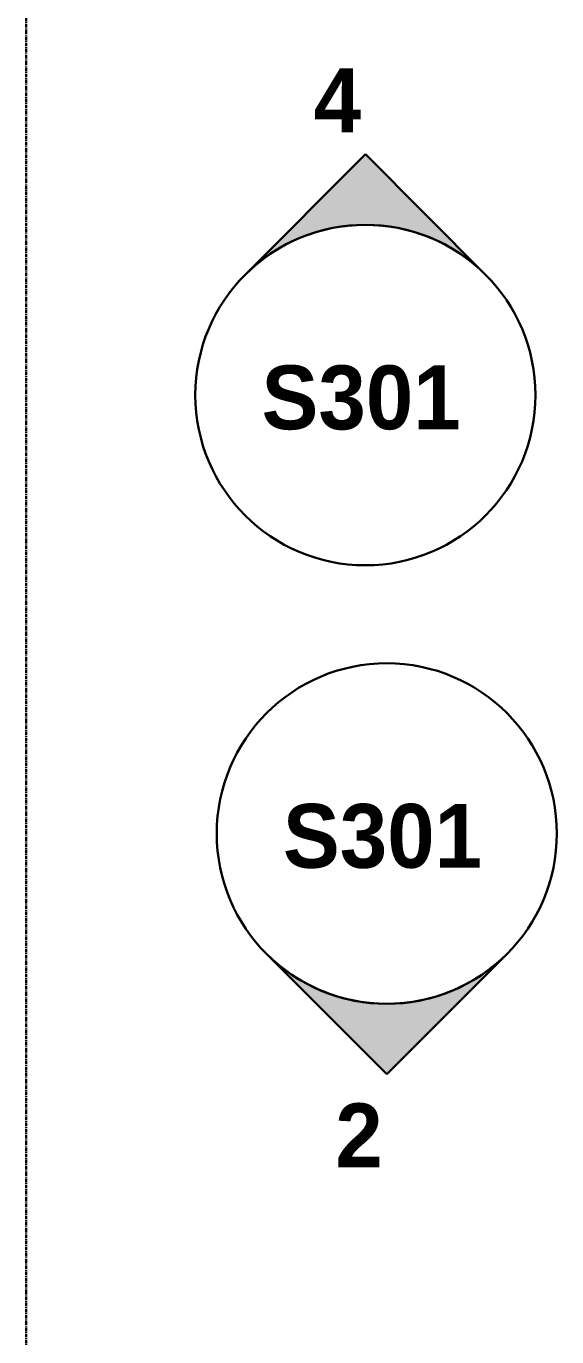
# Model space of a CAD drawing. Header units: inches. Extents: x -4126 to 593, y 9773 to 12297.
# Drawn here: x -3481.3 to -3406.4, y 11585.7 to 11770.4 of the extents above; entities that cross this region are included whole.
import ezdxf

# ---------------------------------------------------------------- set-up
doc = ezdxf.new("R2010")
doc.units = ezdxf.units.IN
doc.header["$MEASUREMENT"] = 0
doc.linetypes.add('Grid Line 1_2_', pattern=[0.875, 0.5, -0.125, 0.125, -0.125])
doc.layers.add('G-ANNO-SYMB', color=111, linetype='Continuous', lineweight=30)
doc.layers.add('S-GRID', color=1, linetype='Continuous', lineweight=9)
doc.styles.add('Century Gothic_B', font='GOTHICB.TTF', dxfattribs={"height": 9})

# ---------------------------------------------------------------- blocks, each defined once
blk = doc.blocks.new('Elevation - Filled Arrow-1738296-FRAMING PLAN - 1ST FLOOR')
at = {"layer": 'G-ANNO-SYMB'}
for start, end in [(360, 180), (180, 360)]:
    blk.add_arc((0, 0), 0.25, start, end, dxfattribs=at)
blk = doc.blocks.new('Elevation - Filled Arrow-1738116-FRAMING PLAN - 1ST FLOOR')
at = {"layer": 'G-ANNO-SYMB', "lineweight": 9}
h = blk.add_hatch(color=256, dxfattribs=at)
edge = h.paths.add_edge_path(flags=0)
edge.add_line((0, 0.3536), (0.1768, 0.1768))
edge.add_arc((0, 0), 0.25, 45, 135)
edge.add_line((-0.1768, 0.1768), (0, 0.3536))
at = {"layer": 'G-ANNO-SYMB'}
for p, q in [((0, 0.3536), (-0.1768, 0.1768)), ((0.1768, 0.1768), (0, 0.3536))]:
    blk.add_line(p, q, dxfattribs=at)
blk.add_arc((0, 0), 0.25, 45, 135, dxfattribs=at)

msp = doc.modelspace()

# ---------------------------------------------------------------- linework, layer by layer
at = {"layer": 'S-GRID', "linetype": 'Grid Line 1_2_', "lineweight": 30}
msp.add_line((-3481.324, 9772.61), (-3481.324, 12247.501), dxfattribs=at)

# ---------------------------------------------------------------- block references
at = {"layer": 'G-ANNO-SYMB', "xscale": 95.99999999999994, "yscale": 95.99999999999994, "zscale": 95.99999999999994}
for name, p in [('Elevation - Filled Arrow-1738116-FRAMING PLAN - 1ST FLOOR', (-3433.451, 11718.433)), ('Elevation - Filled Arrow-1738296-FRAMING PLAN - 1ST FLOOR', (-3433.451, 11718.433)), ('Elevation - Filled Arrow-1738296-FRAMING PLAN - 1ST FLOOR', (-3430.429, 11656.617))]:
    msp.add_blockref(name, p, dxfattribs=at)
at = {"layer": 'G-ANNO-SYMB', "extrusion": (0, 0, -1), "xscale": 95.99999999999994, "yscale": 95.99999999999994, "zscale": 95.99999999999994, "rotation": 180}
msp.add_blockref('Elevation - Filled Arrow-1738116-FRAMING PLAN - 1ST FLOOR', (3430.429, 11656.617), dxfattribs=at)

# ---------------------------------------------------------------- texts
at = {"layer": 'G-ANNO-SYMB', "lineweight": 9, "char_height": 9, "attachment_point": 1, "style": 'Century Gothic_B'}
for s, insert, width in [('\\fCentury Gothic|b1|i0|c0|p34|;4', (-3440.728, 11764.484), 8.787), ('S301', (-3448.109, 11722.607), 34.542), ('S301', (-3445.087, 11660.79), 34.542), ('\\fCentury Gothic|b1|i0|c0|p34|;2', (-3437.706, 11618.571), 8.787)]:
    msp.add_mtext(s, dxfattribs=dict(at, insert=insert, width=width))

doc.saveas('drawing.dxf')
